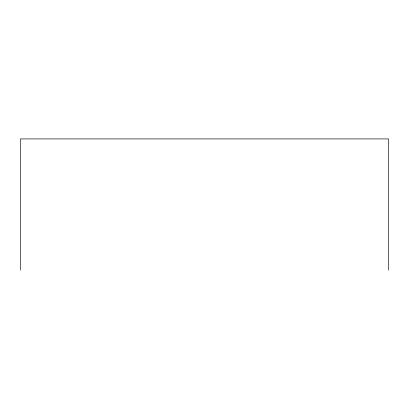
<?xml version="1.0" encoding="UTF-8"?>
<svg xmlns="http://www.w3.org/2000/svg" width="409" height="409" viewBox="0 0 409 409"><rect width="100%" height="100%" fill="white"/><g stroke="black" fill="none" stroke-linecap="round" stroke-linejoin="round"><path stroke-width="0.61" d="M388.55 270.083L388.55 138.917L20.45 138.917L20.45 270.083"/></g></svg>
